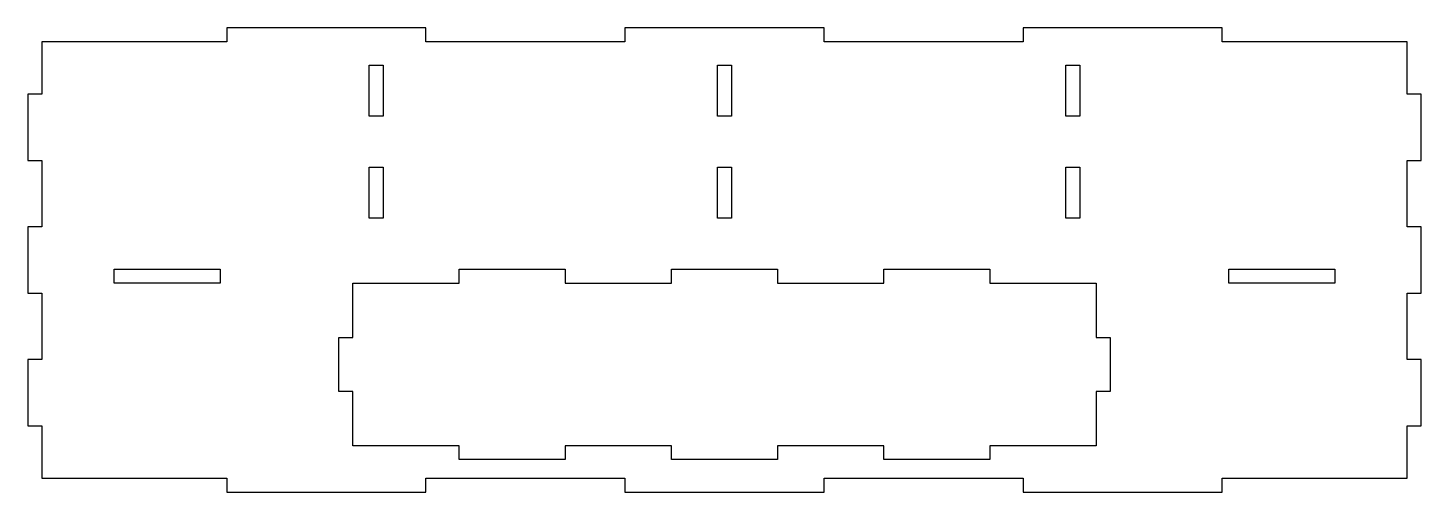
# Model space of a CAD drawing. Header units: inches. Extents: x -5.9 to 5.9, y 0 to 3.9.
import ezdxf

# ---------------------------------------------------------------- set-up
doc = ezdxf.new("R2010")
doc.units = ezdxf.units.IN
doc.header["$MEASUREMENT"] = 0

msp = doc.modelspace()

# ---------------------------------------------------------------- linework, layer by layer
for points in [[(5.787, 2.812), (5.906, 2.812), (5.906, 3.375), (5.787, 3.375), (5.787, 3.819), (4.218, 3.819), (4.218, 3.937), (2.531, 3.937), (2.531, 3.819), (0.844, 3.819), (0.844, 3.937), (-0.844, 3.937), (-0.844, 3.819), (-2.531, 3.819), (-2.531, 3.937), (-4.218, 3.937), (-4.218, 3.819), (-5.787, 3.819), (-5.787, 3.375), (-5.906, 3.375), (-5.906, 2.812), (-5.787, 2.812), (-5.787, 2.25), (-5.906, 2.25), (-5.906, 1.687), (-5.787, 1.687), (-5.787, 1.125), (-5.906, 1.125), (-5.906, 0.562), (-5.787, 0.562), (-5.787, 0.118), (-4.218, 0.118), (-4.218, 0), (-2.531, 0), (-2.531, 0.118), (-0.844, 0.118), (-0.844, 0), (0.844, 0), (0.844, 0.118), (2.531, 0.118), (2.531, 0), (4.218, 0), (4.218, 0.118), (5.787, 0.118), (5.787, 0.562), (5.906, 0.562), (5.906, 1.125), (5.787, 1.125), (5.787, 1.687), (5.906, 1.687), (5.906, 2.25), (5.787, 2.25)], [(-3.012, 3.189), (-3.012, 3.622), (-2.894, 3.622), (-2.894, 3.189)], [(0.059, 3.189), (-0.059, 3.189), (-0.059, 3.622), (0.059, 3.622)], [(3.012, 3.189), (2.894, 3.189), (2.894, 3.622), (3.012, 3.622)], [(-3.012, 2.323), (-3.012, 2.756), (-2.894, 2.756), (-2.894, 2.323)], [(0.059, 2.756), (0.059, 2.323), (-0.059, 2.323), (-0.059, 2.756)], [(3.012, 2.756), (3.012, 2.323), (2.894, 2.323), (2.894, 2.756)], [(4.274, 1.89), (5.174, 1.89), (5.174, 1.772), (4.274, 1.772)], [(-5.174, 1.89), (-4.274, 1.89), (-4.274, 1.772), (-5.174, 1.772)], [(3.268, 0.853), (3.15, 0.853), (3.15, 0.394), (2.25, 0.394), (2.25, 0.276), (1.35, 0.276), (1.35, 0.394), (0.45, 0.394), (0.45, 0.276), (-0.45, 0.276), (-0.45, 0.394), (-1.35, 0.394), (-1.35, 0.276), (-2.25, 0.276), (-2.25, 0.394), (-3.15, 0.394), (-3.15, 0.853), (-3.268, 0.853), (-3.268, 1.312), (-3.15, 1.312), (-3.15, 1.772), (-2.25, 1.772), (-2.25, 1.89), (-1.35, 1.89), (-1.35, 1.772), (-0.45, 1.772), (-0.45, 1.89), (0.45, 1.89), (0.45, 1.772), (1.35, 1.772), (1.35, 1.89), (2.25, 1.89), (2.25, 1.772), (3.15, 1.772), (3.15, 1.312), (3.268, 1.312)]]:
    msp.add_lwpolyline(points, close=True)

doc.saveas('drawing.dxf')
